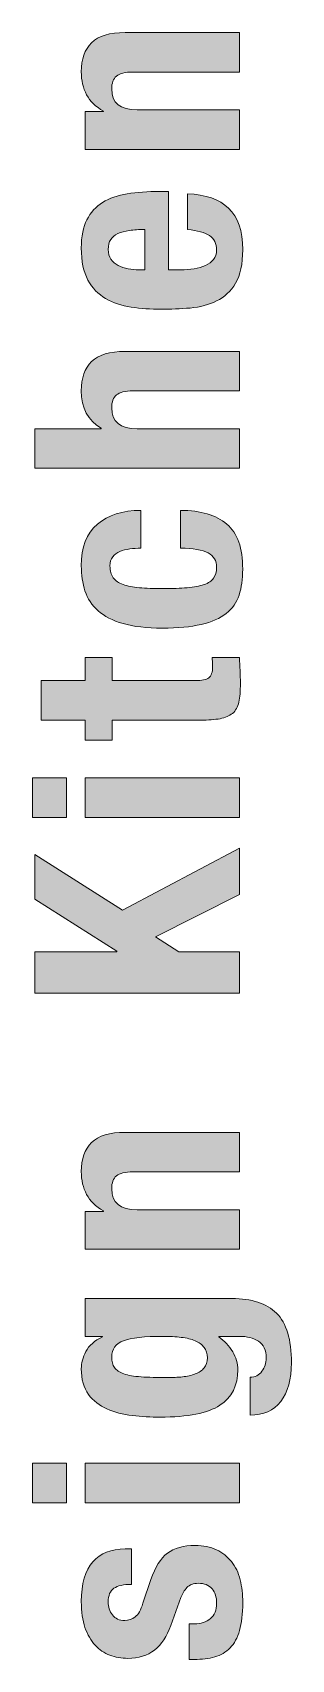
# Model space of a CAD drawing. Header units: inches. Extents: x 0.7 to 10.9, y -10.9 to -0.5.
# Drawn here: x 9.478 to 9.632, y -2.7 to -1.729 of the extents above; entities that cross this region are included whole.
import ezdxf

# ---------------------------------------------------------------- set-up
doc = ezdxf.new("R2010")
doc.units = ezdxf.units.IN
doc.header["$MEASUREMENT"] = 0
doc.layers.add('Layer 1', color=7, linetype='Continuous')

# ---------------------------------------------------------------- blocks, each defined once
blk = doc.blocks.new('block 14')
at = {"layer": 'Layer 1', "true_color": 0xed1f24}
h = blk.add_hatch(color=240, dxfattribs=at)
h.dxf.hatch_style = 2
edge = h.paths.add_edge_path()
edge.add_spline(control_points=[(9.50927, -1.77629), (9.50927, -1.77629), (9.52004, -1.77629), (9.52004, -1.77629), (9.52004, -1.77629), (9.52004, -1.77596), (9.52004, -1.77596), (9.51548, -1.77344), (9.51215, -1.7702), (9.51003, -1.76622), (9.50793, -1.76222), (9.50687, -1.75766), (9.50687, -1.75254), (9.50687, -1.74501), (9.50892, -1.73923), (9.51304, -1.73518), (9.51712, -1.73113), (9.5238, -1.72911), (9.53303, -1.72911), (9.53303, -1.72911), (9.60123, -1.72911), (9.60123, -1.72911), (9.60123, -1.72911), (9.60123, -1.7527), (9.60123, -1.7527), (9.60123, -1.7527), (9.53781, -1.7527), (9.53781, -1.7527), (9.53303, -1.7527), (9.5297, -1.7535), (9.52783, -1.7551), (9.52593, -1.75671), (9.52499, -1.75926), (9.52499, -1.76279), (9.52499, -1.77112), (9.53006, -1.77527), (9.54022, -1.77527), (9.54022, -1.77527), (9.60123, -1.77527), (9.60123, -1.77527), (9.60123, -1.77527), (9.60123, -1.79886), (9.60123, -1.79886), (9.60123, -1.79886), (9.50927, -1.79886), (9.50927, -1.79886), (9.50927, -1.79886), (9.50927, -1.77629), (9.50927, -1.77629)], knot_values=[0, 0, 0, 0, 1, 1, 1, 2, 2, 2, 3, 3, 3, 4, 4, 4, 5, 5, 5, 6, 6, 6, 7, 7, 7, 8, 8, 8, 9, 9, 9, 10, 10, 10, 11, 11, 11, 12, 12, 12, 13, 13, 13, 14, 14, 14, 15, 15, 15, 16, 16, 16, 16], degree=3, periodic=1)
h = blk.add_hatch(color=240, dxfattribs=at)
h.dxf.hatch_style = 2
edge = h.paths.add_edge_path()
edge.add_spline(control_points=[(9.56618, -1.87065), (9.56892, -1.87065), (9.57158, -1.87044), (9.57414, -1.87005), (9.57669, -1.86966), (9.57899, -1.86899), (9.58097, -1.86808), (9.58297, -1.86717), (9.58456, -1.86598), (9.58575, -1.86449), (9.58696, -1.86302), (9.58756, -1.86119), (9.58756, -1.85902), (9.58756, -1.85503), (9.58613, -1.85213), (9.58329, -1.8503), (9.58044, -1.84848), (9.57611, -1.84722), (9.57028, -1.84654), (9.57028, -1.84654), (9.57028, -1.82536), (9.57028, -1.82536), (9.58099, -1.82581), (9.58916, -1.82865), (9.59473, -1.8339), (9.60031, -1.83914), (9.60312, -1.8474), (9.60312, -1.85868), (9.60312, -1.86723), (9.60169, -1.87389), (9.59884, -1.87868), (9.59599, -1.88346), (9.59222, -1.88699), (9.58756, -1.88928), (9.58289, -1.89155), (9.57763, -1.89294), (9.57184, -1.89347), (9.56602, -1.89398), (9.56021, -1.89423), (9.5544, -1.89423), (9.54825, -1.89423), (9.54231, -1.8938), (9.53661, -1.89294), (9.53092, -1.8921), (9.52584, -1.89039), (9.5214, -1.88783), (9.51696, -1.88525), (9.51342, -1.88158), (9.51082, -1.8768), (9.50819, -1.872), (9.50687, -1.86564), (9.50687, -1.85765), (9.50687, -1.85082), (9.508, -1.8452), (9.51022, -1.84083), (9.51244, -1.83643), (9.51556, -1.83298), (9.51961, -1.83047), (9.52365, -1.82798), (9.52856, -1.82627), (9.53431, -1.82536), (9.54006, -1.82442), (9.54647, -1.82397), (9.55354, -1.82397), (9.55354, -1.82397), (9.55883, -1.82397), (9.55883, -1.82397), (9.55883, -1.82397), (9.55883, -1.87065), (9.55883, -1.87065), (9.55883, -1.87065), (9.56618, -1.87065), (9.56618, -1.87065)], knot_values=[0, 0, 0, 0, 1, 1, 1, 2, 2, 2, 3, 3, 3, 4, 4, 4, 5, 5, 5, 6, 6, 6, 7, 7, 7, 8, 8, 8, 9, 9, 9, 10, 10, 10, 11, 11, 11, 12, 12, 12, 13, 13, 13, 14, 14, 14, 15, 15, 15, 16, 16, 16, 17, 17, 17, 18, 18, 18, 19, 19, 19, 20, 20, 20, 21, 21, 21, 22, 22, 22, 23, 23, 23, 24, 24, 24, 24], degree=3, periodic=1)
edge = h.paths.add_edge_path()
edge.add_spline(control_points=[(9.5355, -1.84722), (9.53283, -1.84757), (9.53057, -1.84817), (9.52867, -1.84903), (9.52679, -1.84987), (9.52538, -1.85106), (9.52439, -1.85262), (9.52343, -1.85415), (9.52294, -1.85612), (9.52294, -1.85852), (9.52294, -1.86091), (9.52348, -1.86286), (9.52457, -1.86442), (9.52566, -1.86594), (9.52708, -1.86717), (9.52883, -1.86808), (9.53061, -1.86899), (9.53257, -1.86966), (9.53474, -1.87005), (9.53691, -1.87044), (9.53908, -1.87065), (9.54123, -1.87065), (9.54123, -1.87065), (9.54482, -1.87065), (9.54482, -1.87065), (9.54482, -1.87065), (9.54482, -1.84654), (9.54482, -1.84654), (9.54129, -1.84665), (9.53819, -1.8469), (9.5355, -1.84722)], knot_values=[0, 0, 0, 0, 1, 1, 1, 2, 2, 2, 3, 3, 3, 4, 4, 4, 5, 5, 5, 6, 6, 6, 7, 7, 7, 8, 8, 8, 9, 9, 9, 10, 10, 10, 10], degree=3, periodic=1)
h = blk.add_hatch(color=240, dxfattribs=at)
h.dxf.hatch_style = 2
edge = h.paths.add_edge_path()
edge.add_spline(control_points=[(9.47919, -1.96552), (9.47919, -1.96552), (9.51866, -1.96552), (9.51866, -1.96552), (9.51866, -1.96552), (9.51866, -1.96517), (9.51866, -1.96517), (9.51082, -1.96063), (9.50687, -1.95314), (9.50687, -1.94279), (9.50687, -1.93525), (9.50892, -1.92948), (9.51304, -1.92544), (9.51712, -1.92139), (9.5238, -1.91937), (9.53303, -1.91937), (9.53303, -1.91937), (9.60123, -1.91937), (9.60123, -1.91937), (9.60123, -1.91937), (9.60123, -1.94295), (9.60123, -1.94295), (9.60123, -1.94295), (9.53781, -1.94295), (9.53781, -1.94295), (9.53303, -1.94295), (9.5297, -1.94375), (9.52783, -1.94535), (9.52593, -1.94694), (9.52499, -1.94952), (9.52499, -1.95304), (9.52499, -1.96136), (9.53006, -1.96552), (9.54022, -1.96552), (9.54022, -1.96552), (9.60123, -1.96552), (9.60123, -1.96552), (9.60123, -1.96552), (9.60123, -1.98911), (9.60123, -1.98911), (9.60123, -1.98911), (9.47919, -1.98911), (9.47919, -1.98911), (9.47919, -1.98911), (9.47919, -1.96552), (9.47919, -1.96552)], knot_values=[0, 0, 0, 0, 1, 1, 1, 2, 2, 2, 3, 3, 3, 4, 4, 4, 5, 5, 5, 6, 6, 6, 7, 7, 7, 8, 8, 8, 9, 9, 9, 10, 10, 10, 11, 11, 11, 12, 12, 12, 13, 13, 13, 14, 14, 14, 15, 15, 15, 15], degree=3, periodic=1)
h = blk.add_hatch(color=240, dxfattribs=at)
h.dxf.hatch_style = 2
edge = h.paths.add_edge_path()
edge.add_spline(control_points=[(9.53576, -2.03723), (9.5336, -2.03752), (9.53164, -2.03802), (9.52986, -2.03875), (9.5281, -2.03951), (9.52669, -2.04055), (9.52559, -2.04194), (9.52452, -2.04329), (9.52397, -2.04511), (9.52397, -2.0474), (9.52397, -2.05025), (9.52462, -2.05259), (9.52593, -2.05439), (9.52726, -2.05621), (9.52918, -2.0576), (9.53176, -2.0585), (9.53431, -2.05942), (9.53756, -2.06005), (9.5415, -2.06038), (9.54542, -2.06072), (9.55007, -2.06089), (9.55541, -2.06089), (9.56112, -2.06089), (9.56599, -2.06072), (9.57003, -2.06038), (9.57408, -2.06005), (9.57741, -2.05942), (9.58004, -2.0585), (9.58265, -2.0576), (9.58456, -2.05632), (9.58575, -2.05466), (9.58696, -2.05301), (9.58756, -2.05088), (9.58756, -2.04824), (9.58756, -2.04426), (9.58585, -2.04135), (9.58243, -2.03954), (9.57901, -2.03771), (9.57355, -2.0368), (9.56602, -2.0368), (9.56602, -2.0368), (9.56602, -2.01424), (9.56602, -2.01424), (9.57809, -2.01424), (9.58729, -2.01695), (9.59362, -2.02235), (9.59996, -2.02776), (9.60312, -2.03673), (9.60312, -2.04928), (9.60312, -2.0552), (9.6024, -2.06036), (9.60099, -2.06474), (9.59955, -2.06913), (9.59698, -2.07278), (9.59328, -2.0757), (9.58958, -2.07857), (9.58463, -2.0808), (9.57842, -2.08225), (9.5722, -2.08374), (9.56449, -2.08447), (9.55525, -2.08447), (9.5458, -2.08447), (9.53797, -2.08358), (9.53176, -2.08176), (9.52555, -2.07993), (9.52058, -2.07737), (9.51687, -2.07407), (9.51316, -2.07076), (9.51057, -2.06681), (9.50908, -2.06226), (9.50762, -2.0577), (9.50687, -2.05271), (9.50687, -2.04721), (9.50687, -2.03628), (9.51006, -2.02805), (9.51645, -2.02252), (9.52283, -2.01698), (9.53149, -2.01424), (9.54243, -2.01424), (9.54243, -2.01424), (9.54243, -2.0368), (9.54243, -2.0368), (9.54014, -2.0368), (9.53793, -2.03693), (9.53576, -2.03723)], knot_values=[0, 0, 0, 0, 1, 1, 1, 2, 2, 2, 3, 3, 3, 4, 4, 4, 5, 5, 5, 6, 6, 6, 7, 7, 7, 8, 8, 8, 9, 9, 9, 10, 10, 10, 11, 11, 11, 12, 12, 12, 13, 13, 13, 14, 14, 14, 15, 15, 15, 16, 16, 16, 17, 17, 17, 18, 18, 18, 19, 19, 19, 20, 20, 20, 21, 21, 21, 22, 22, 22, 23, 23, 23, 24, 24, 24, 25, 25, 25, 26, 26, 26, 27, 27, 27, 28, 28, 28, 28], degree=3, periodic=1)
h = blk.add_hatch(color=240, dxfattribs=at)
h.dxf.hatch_style = 2
edge = h.paths.add_edge_path()
edge.add_spline(control_points=[(9.48296, -2.11575), (9.48296, -2.11575), (9.50927, -2.11575), (9.50927, -2.11575), (9.50927, -2.11575), (9.50927, -2.10208), (9.50927, -2.10208), (9.50927, -2.10208), (9.52534, -2.10208), (9.52534, -2.10208), (9.52534, -2.10208), (9.52534, -2.11575), (9.52534, -2.11575), (9.52534, -2.11575), (9.57508, -2.11575), (9.57508, -2.11575), (9.57873, -2.11575), (9.58132, -2.11522), (9.58287, -2.11412), (9.5844, -2.11306), (9.58516, -2.11081), (9.58516, -2.10738), (9.58516, -2.10647), (9.58514, -2.10556), (9.58508, -2.10465), (9.58504, -2.10373), (9.58494, -2.10289), (9.58482, -2.10208), (9.58482, -2.10208), (9.60123, -2.10208), (9.60123, -2.10208), (9.60123, -2.10472), (9.60133, -2.10723), (9.6015, -2.10969), (9.60166, -2.11214), (9.60175, -2.11473), (9.60175, -2.11747), (9.60175, -2.12203), (9.60142, -2.12576), (9.6008, -2.12868), (9.60019, -2.13159), (9.59892, -2.13379), (9.59705, -2.13534), (9.59515, -2.13687), (9.59269, -2.13793), (9.58962, -2.1385), (9.58653, -2.13908), (9.58265, -2.13934), (9.57798, -2.13934), (9.57798, -2.13934), (9.52534, -2.13934), (9.52534, -2.13934), (9.52534, -2.13934), (9.52534, -2.15131), (9.52534, -2.15131), (9.52534, -2.15131), (9.50927, -2.15131), (9.50927, -2.15131), (9.50927, -2.15131), (9.50927, -2.13934), (9.50927, -2.13934), (9.50927, -2.13934), (9.48296, -2.13934), (9.48296, -2.13934), (9.48296, -2.13934), (9.48296, -2.11575), (9.48296, -2.11575)], knot_values=[0, 0, 0, 0, 1, 1, 1, 2, 2, 2, 3, 3, 3, 4, 4, 4, 5, 5, 5, 6, 6, 6, 7, 7, 7, 8, 8, 8, 9, 9, 9, 10, 10, 10, 11, 11, 11, 12, 12, 12, 13, 13, 13, 14, 14, 14, 15, 15, 15, 16, 16, 16, 17, 17, 17, 18, 18, 18, 19, 19, 19, 20, 20, 20, 21, 21, 21, 22, 22, 22, 22], degree=3, periodic=1)
h = blk.add_hatch(color=240, dxfattribs=at)
h.dxf.hatch_style = 2
h.paths.add_polyline_path([(9.47782, -2.17388), (9.49799, -2.17388), (9.49799, -2.19747), (9.47782, -2.19747)])
h.paths.add_polyline_path([(9.50927, -2.17388), (9.60123, -2.17388), (9.60123, -2.19747), (9.50927, -2.19747)])
h = blk.add_hatch(color=240, dxfattribs=at)
h.dxf.hatch_style = 2
h.paths.add_polyline_path([(9.52807, -2.27763), (9.52807, -2.27729), (9.47919, -2.24619), (9.47919, -2.21951), (9.53149, -2.25269), (9.60123, -2.21575), (9.60123, -2.24344), (9.55115, -2.26858), (9.56499, -2.27763), (9.60123, -2.27763), (9.60123, -2.30225), (9.47919, -2.30225), (9.47919, -2.27763)])
h = blk.add_hatch(color=240, dxfattribs=at)
h.dxf.hatch_style = 2
edge = h.paths.add_edge_path()
edge.add_spline(control_points=[(9.50927, -2.43248), (9.50927, -2.43248), (9.52004, -2.43248), (9.52004, -2.43248), (9.52004, -2.43248), (9.52004, -2.43216), (9.52004, -2.43216), (9.51548, -2.42963), (9.51215, -2.42638), (9.51003, -2.4224), (9.50793, -2.41842), (9.50687, -2.41386), (9.50687, -2.40873), (9.50687, -2.4012), (9.50892, -2.39544), (9.51304, -2.39138), (9.51712, -2.38734), (9.5238, -2.38531), (9.53303, -2.38531), (9.53303, -2.38531), (9.60123, -2.38531), (9.60123, -2.38531), (9.60123, -2.38531), (9.60123, -2.40889), (9.60123, -2.40889), (9.60123, -2.40889), (9.53781, -2.40889), (9.53781, -2.40889), (9.53303, -2.40889), (9.5297, -2.40971), (9.52783, -2.4113), (9.52593, -2.4129), (9.52499, -2.41545), (9.52499, -2.419), (9.52499, -2.42731), (9.53006, -2.43145), (9.54022, -2.43145), (9.54022, -2.43145), (9.60123, -2.43145), (9.60123, -2.43145), (9.60123, -2.43145), (9.60123, -2.45504), (9.60123, -2.45504), (9.60123, -2.45504), (9.50927, -2.45504), (9.50927, -2.45504), (9.50927, -2.45504), (9.50927, -2.43248), (9.50927, -2.43248)], knot_values=[0, 0, 0, 0, 1, 1, 1, 2, 2, 2, 3, 3, 3, 4, 4, 4, 5, 5, 5, 6, 6, 6, 7, 7, 7, 8, 8, 8, 9, 9, 9, 10, 10, 10, 11, 11, 11, 12, 12, 12, 13, 13, 13, 14, 14, 14, 15, 15, 15, 16, 16, 16, 16], degree=3, periodic=1)
h = blk.add_hatch(color=240, dxfattribs=at)
h.dxf.hatch_style = 2
edge = h.paths.add_edge_path()
edge.add_spline(control_points=[(9.59662, -2.48447), (9.60847, -2.48447), (9.61734, -2.48737), (9.62328, -2.49326), (9.6292, -2.49915), (9.63217, -2.50897), (9.63217, -2.52275), (9.63217, -2.53277), (9.63004, -2.54049), (9.62575, -2.5459), (9.62149, -2.55132), (9.61542, -2.55404), (9.60755, -2.55404), (9.60755, -2.55404), (9.60755, -2.53145), (9.60755, -2.53145), (9.61052, -2.53145), (9.61285, -2.53027), (9.61456, -2.52786), (9.61536, -2.52673), (9.61599, -2.52551), (9.61643, -2.52418), (9.6169, -2.52289), (9.61713, -2.5215), (9.61713, -2.52002), (9.61713, -2.51523), (9.61558, -2.51187), (9.61251, -2.50993), (9.60945, -2.50799), (9.60562, -2.50703), (9.60107, -2.50703), (9.60107, -2.50703), (9.58891, -2.50703), (9.58891, -2.50703), (9.58891, -2.50703), (9.58891, -2.50735), (9.58891, -2.50735), (9.59235, -2.50974), (9.59507, -2.5127), (9.59713, -2.51617), (9.59917, -2.51965), (9.6002, -2.52326), (9.6002, -2.52702), (9.6002, -2.53636), (9.59665, -2.5434), (9.58951, -2.54814), (9.5824, -2.55284), (9.57047, -2.55523), (9.55372, -2.55523), (9.54836, -2.55523), (9.54288, -2.5549), (9.53729, -2.55427), (9.53172, -2.55366), (9.52669, -2.55235), (9.52218, -2.55036), (9.51768, -2.54835), (9.51399, -2.54546), (9.51114, -2.54163), (9.50832, -2.5378), (9.50687, -2.53271), (9.50687, -2.52634), (9.50687, -2.52303), (9.50781, -2.51961), (9.50962, -2.51607), (9.51144, -2.51256), (9.51474, -2.50964), (9.51952, -2.50735), (9.51952, -2.50735), (9.51952, -2.50703), (9.51952, -2.50703), (9.51952, -2.50703), (9.50927, -2.50703), (9.50927, -2.50703), (9.50927, -2.50703), (9.50927, -2.48447), (9.50927, -2.48447), (9.50927, -2.48447), (9.59662, -2.48447), (9.59662, -2.48447)], knot_values=[0, 0, 0, 0, 1, 1, 1, 2, 2, 2, 3, 3, 3, 4, 4, 4, 5, 5, 5, 6, 6, 6, 7, 7, 7, 8, 8, 8, 9, 9, 9, 10, 10, 10, 11, 11, 11, 12, 12, 12, 13, 13, 13, 14, 14, 14, 15, 15, 15, 16, 16, 16, 17, 17, 17, 18, 18, 18, 19, 19, 19, 20, 20, 20, 21, 21, 21, 22, 22, 22, 23, 23, 23, 24, 24, 24, 25, 25, 25, 26, 26, 26, 26], degree=3, periodic=1)
edge = h.paths.add_edge_path()
edge.add_spline(control_points=[(9.56721, -2.53121), (9.57006, -2.53091), (9.57261, -2.53035), (9.57482, -2.52949), (9.57703, -2.52865), (9.57882, -2.52744), (9.58013, -2.52591), (9.58143, -2.52437), (9.58209, -2.52235), (9.58209, -2.51984), (9.58209, -2.51733), (9.58143, -2.51525), (9.58013, -2.5136), (9.57882, -2.51196), (9.57701, -2.51063), (9.57474, -2.50967), (9.57245, -2.50869), (9.56971, -2.50802), (9.56644, -2.50762), (9.5632, -2.50723), (9.55963, -2.50703), (9.55575, -2.50703), (9.54459, -2.50703), (9.53667, -2.50791), (9.532, -2.50967), (9.52734, -2.51143), (9.52499, -2.51465), (9.52499, -2.51931), (9.52499, -2.52195), (9.52557, -2.52406), (9.5267, -2.52565), (9.52784, -2.52725), (9.5297, -2.5285), (9.53227, -2.52942), (9.53482, -2.53031), (9.53824, -2.53091), (9.54253, -2.53121), (9.54679, -2.53149), (9.552, -2.53164), (9.55815, -2.53164), (9.56135, -2.53164), (9.56436, -2.53149), (9.56721, -2.53121)], knot_values=[0, 0, 0, 0, 1, 1, 1, 2, 2, 2, 3, 3, 3, 4, 4, 4, 5, 5, 5, 6, 6, 6, 7, 7, 7, 8, 8, 8, 9, 9, 9, 10, 10, 10, 11, 11, 11, 12, 12, 12, 13, 13, 13, 14, 14, 14, 14], degree=3, periodic=1)
h = blk.add_hatch(color=240, dxfattribs=at)
h.dxf.hatch_style = 2
h.paths.add_polyline_path([(9.47782, -2.58274), (9.49799, -2.58274), (9.49799, -2.60632), (9.47782, -2.60632)])
h.paths.add_polyline_path([(9.50927, -2.58274), (9.60123, -2.58274), (9.60123, -2.60632), (9.50927, -2.60632)])
h = blk.add_hatch(color=240, dxfattribs=at)
h.dxf.hatch_style = 2
edge = h.paths.add_edge_path()
edge.add_spline(control_points=[(9.57423, -2.67863), (9.57823, -2.67863), (9.58143, -2.67759), (9.58388, -2.67547), (9.58634, -2.67335), (9.58756, -2.67032), (9.58756, -2.66631), (9.58756, -2.66268), (9.58665, -2.65978), (9.58482, -2.65761), (9.583, -2.65545), (9.58026, -2.65436), (9.57663, -2.65436), (9.57367, -2.65436), (9.57142, -2.65522), (9.56987, -2.65691), (9.56833, -2.65864), (9.5671, -2.66062), (9.56618, -2.66291), (9.56618, -2.66291), (9.56021, -2.67948), (9.56021, -2.67948), (9.55792, -2.68598), (9.55471, -2.69086), (9.55056, -2.69419), (9.54639, -2.6975), (9.54106, -2.69915), (9.53457, -2.69915), (9.53081, -2.69915), (9.52726, -2.69853), (9.52389, -2.69727), (9.52053, -2.696), (9.51758, -2.69401), (9.51509, -2.69127), (9.51258, -2.68854), (9.51057, -2.68503), (9.50908, -2.68076), (9.50762, -2.67649), (9.50687, -2.67133), (9.50687, -2.6653), (9.50687, -2.6546), (9.50916, -2.64667), (9.51372, -2.64153), (9.51828, -2.63641), (9.52471, -2.63386), (9.53303, -2.63386), (9.53303, -2.63386), (9.53678, -2.63386), (9.53678, -2.63386), (9.53678, -2.63386), (9.53678, -2.65504), (9.53678, -2.65504), (9.532, -2.65504), (9.5285, -2.65582), (9.52628, -2.65734), (9.52405, -2.65889), (9.52294, -2.66159), (9.52294, -2.66546), (9.52294, -2.66844), (9.52377, -2.67102), (9.52542, -2.67324), (9.52708, -2.67547), (9.52955, -2.67657), (9.53287, -2.67657), (9.53512, -2.67657), (9.53718, -2.67586), (9.539, -2.67444), (9.54082, -2.67301), (9.54237, -2.67032), (9.54363, -2.66631), (9.54363, -2.66631), (9.54841, -2.65214), (9.54841, -2.65214), (9.55091, -2.64473), (9.55419, -2.63949), (9.55823, -2.63641), (9.56228, -2.63334), (9.56778, -2.6318), (9.57474, -2.6318), (9.57964, -2.6318), (9.58388, -2.63266), (9.58748, -2.63435), (9.59106, -2.63607), (9.59406, -2.63843), (9.59644, -2.64145), (9.59884, -2.64446), (9.60055, -2.64806), (9.60158, -2.65222), (9.6026, -2.65639), (9.60312, -2.66097), (9.60312, -2.66599), (9.60312, -2.67258), (9.60248, -2.67809), (9.60123, -2.68248), (9.59998, -2.68686), (9.5981, -2.69033), (9.59559, -2.69288), (9.59309, -2.69548), (9.59003, -2.69727), (9.58645, -2.6983), (9.58287, -2.69931), (9.57882, -2.69982), (9.57439, -2.69982), (9.57439, -2.69982), (9.57115, -2.69982), (9.57115, -2.69982), (9.57115, -2.69982), (9.57115, -2.67863), (9.57115, -2.67863), (9.57115, -2.67863), (9.57423, -2.67863), (9.57423, -2.67863)], knot_values=[0, 0, 0, 0, 1, 1, 1, 2, 2, 2, 3, 3, 3, 4, 4, 4, 5, 5, 5, 6, 6, 6, 7, 7, 7, 8, 8, 8, 9, 9, 9, 10, 10, 10, 11, 11, 11, 12, 12, 12, 13, 13, 13, 14, 14, 14, 15, 15, 15, 16, 16, 16, 17, 17, 17, 18, 18, 18, 19, 19, 19, 20, 20, 20, 21, 21, 21, 22, 22, 22, 23, 23, 23, 24, 24, 24, 25, 25, 25, 26, 26, 26, 27, 27, 27, 28, 28, 28, 29, 29, 29, 30, 30, 30, 31, 31, 31, 32, 32, 32, 33, 33, 33, 34, 34, 34, 35, 35, 35, 36, 36, 36, 37, 37, 37, 37], degree=3, periodic=1)
at = {"layer": 'Layer 1', "lineweight": 0}
for points in [[(9.47782, -2.17388), (9.49799, -2.17388), (9.49799, -2.19747), (9.47782, -2.19747), (9.47782, -2.17388)], [(9.50927, -2.17388), (9.60123, -2.17388), (9.60123, -2.19747), (9.50927, -2.19747), (9.50927, -2.17388)], [(9.52807, -2.27763), (9.52807, -2.27729), (9.47919, -2.24619), (9.47919, -2.21951), (9.53149, -2.25269), (9.60123, -2.21575), (9.60123, -2.24344), (9.55115, -2.26858), (9.56499, -2.27763), (9.60123, -2.27763), (9.60123, -2.30225), (9.47919, -2.30225), (9.47919, -2.27763), (9.52807, -2.27763)], [(9.47782, -2.58274), (9.49799, -2.58274), (9.49799, -2.60632), (9.47782, -2.60632), (9.47782, -2.58274)], [(9.50927, -2.58274), (9.60123, -2.58274), (9.60123, -2.60632), (9.50927, -2.60632), (9.50927, -2.58274)]]:
    blk.add_lwpolyline(points, dxfattribs=at)
for points, knots in [([(9.50927, -1.77629), (9.50927, -1.77629), (9.52004, -1.77629), (9.52004, -1.77629), (9.52004, -1.77629), (9.52004, -1.77596), (9.52004, -1.77596), (9.51548, -1.77344), (9.51215, -1.7702), (9.51003, -1.76622), (9.50793, -1.76222), (9.50687, -1.75766), (9.50687, -1.75254), (9.50687, -1.74501), (9.50892, -1.73923), (9.51304, -1.73518), (9.51712, -1.73113), (9.5238, -1.72911), (9.53303, -1.72911), (9.53303, -1.72911), (9.60123, -1.72911), (9.60123, -1.72911), (9.60123, -1.72911), (9.60123, -1.7527), (9.60123, -1.7527), (9.60123, -1.7527), (9.53781, -1.7527), (9.53781, -1.7527), (9.53303, -1.7527), (9.5297, -1.7535), (9.52783, -1.7551), (9.52593, -1.75671), (9.52499, -1.75926), (9.52499, -1.76279), (9.52499, -1.77112), (9.53006, -1.77527), (9.54022, -1.77527), (9.54022, -1.77527), (9.60123, -1.77527), (9.60123, -1.77527), (9.60123, -1.77527), (9.60123, -1.79886), (9.60123, -1.79886), (9.60123, -1.79886), (9.50927, -1.79886), (9.50927, -1.79886), (9.50927, -1.79886), (9.50927, -1.77629), (9.50927, -1.77629)], [0, 0, 0, 0, 1, 1, 1, 2, 2, 2, 3, 3, 3, 4, 4, 4, 5, 5, 5, 6, 6, 6, 7, 7, 7, 8, 8, 8, 9, 9, 9, 10, 10, 10, 11, 11, 11, 12, 12, 12, 13, 13, 13, 14, 14, 14, 15, 15, 15, 16, 16, 16, 16]), ([(9.56618, -1.87065), (9.56892, -1.87065), (9.57158, -1.87044), (9.57414, -1.87005), (9.57669, -1.86966), (9.57899, -1.86899), (9.58097, -1.86808), (9.58297, -1.86717), (9.58456, -1.86598), (9.58575, -1.86449), (9.58696, -1.86302), (9.58756, -1.86119), (9.58756, -1.85902), (9.58756, -1.85503), (9.58613, -1.85213), (9.58329, -1.8503), (9.58044, -1.84848), (9.57611, -1.84722), (9.57028, -1.84654), (9.57028, -1.84654), (9.57028, -1.82536), (9.57028, -1.82536), (9.58099, -1.82581), (9.58916, -1.82865), (9.59473, -1.8339), (9.60031, -1.83914), (9.60312, -1.8474), (9.60312, -1.85868), (9.60312, -1.86723), (9.60169, -1.87389), (9.59884, -1.87868), (9.59599, -1.88346), (9.59222, -1.88699), (9.58756, -1.88928), (9.58289, -1.89155), (9.57763, -1.89294), (9.57184, -1.89347), (9.56602, -1.89398), (9.56021, -1.89423), (9.5544, -1.89423), (9.54825, -1.89423), (9.54231, -1.8938), (9.53661, -1.89294), (9.53092, -1.8921), (9.52584, -1.89039), (9.5214, -1.88783), (9.51696, -1.88525), (9.51342, -1.88158), (9.51082, -1.8768), (9.50819, -1.872), (9.50687, -1.86564), (9.50687, -1.85765), (9.50687, -1.85082), (9.508, -1.8452), (9.51022, -1.84083), (9.51244, -1.83643), (9.51556, -1.83298), (9.51961, -1.83047), (9.52365, -1.82798), (9.52856, -1.82627), (9.53431, -1.82536), (9.54006, -1.82442), (9.54647, -1.82397), (9.55354, -1.82397), (9.55354, -1.82397), (9.55883, -1.82397), (9.55883, -1.82397), (9.55883, -1.82397), (9.55883, -1.87065), (9.55883, -1.87065), (9.55883, -1.87065), (9.56618, -1.87065), (9.56618, -1.87065)], [0, 0, 0, 0, 1, 1, 1, 2, 2, 2, 3, 3, 3, 4, 4, 4, 5, 5, 5, 6, 6, 6, 7, 7, 7, 8, 8, 8, 9, 9, 9, 10, 10, 10, 11, 11, 11, 12, 12, 12, 13, 13, 13, 14, 14, 14, 15, 15, 15, 16, 16, 16, 17, 17, 17, 18, 18, 18, 19, 19, 19, 20, 20, 20, 21, 21, 21, 22, 22, 22, 23, 23, 23, 24, 24, 24, 24]), ([(9.5355, -1.84722), (9.53283, -1.84757), (9.53057, -1.84817), (9.52867, -1.84903), (9.52679, -1.84987), (9.52538, -1.85106), (9.52439, -1.85262), (9.52343, -1.85415), (9.52294, -1.85612), (9.52294, -1.85852), (9.52294, -1.86091), (9.52348, -1.86286), (9.52457, -1.86442), (9.52566, -1.86594), (9.52708, -1.86717), (9.52883, -1.86808), (9.53061, -1.86899), (9.53257, -1.86966), (9.53474, -1.87005), (9.53691, -1.87044), (9.53908, -1.87065), (9.54123, -1.87065), (9.54123, -1.87065), (9.54482, -1.87065), (9.54482, -1.87065), (9.54482, -1.87065), (9.54482, -1.84654), (9.54482, -1.84654), (9.54129, -1.84665), (9.53819, -1.8469), (9.5355, -1.84722)], [0, 0, 0, 0, 1, 1, 1, 2, 2, 2, 3, 3, 3, 4, 4, 4, 5, 5, 5, 6, 6, 6, 7, 7, 7, 8, 8, 8, 9, 9, 9, 10, 10, 10, 10]), ([(9.47919, -1.96552), (9.47919, -1.96552), (9.51866, -1.96552), (9.51866, -1.96552), (9.51866, -1.96552), (9.51866, -1.96517), (9.51866, -1.96517), (9.51082, -1.96063), (9.50687, -1.95314), (9.50687, -1.94279), (9.50687, -1.93525), (9.50892, -1.92948), (9.51304, -1.92544), (9.51712, -1.92139), (9.5238, -1.91937), (9.53303, -1.91937), (9.53303, -1.91937), (9.60123, -1.91937), (9.60123, -1.91937), (9.60123, -1.91937), (9.60123, -1.94295), (9.60123, -1.94295), (9.60123, -1.94295), (9.53781, -1.94295), (9.53781, -1.94295), (9.53303, -1.94295), (9.5297, -1.94375), (9.52783, -1.94535), (9.52593, -1.94694), (9.52499, -1.94952), (9.52499, -1.95304), (9.52499, -1.96136), (9.53006, -1.96552), (9.54022, -1.96552), (9.54022, -1.96552), (9.60123, -1.96552), (9.60123, -1.96552), (9.60123, -1.96552), (9.60123, -1.98911), (9.60123, -1.98911), (9.60123, -1.98911), (9.47919, -1.98911), (9.47919, -1.98911), (9.47919, -1.98911), (9.47919, -1.96552), (9.47919, -1.96552)], [0, 0, 0, 0, 1, 1, 1, 2, 2, 2, 3, 3, 3, 4, 4, 4, 5, 5, 5, 6, 6, 6, 7, 7, 7, 8, 8, 8, 9, 9, 9, 10, 10, 10, 11, 11, 11, 12, 12, 12, 13, 13, 13, 14, 14, 14, 15, 15, 15, 15]), ([(9.53576, -2.03723), (9.5336, -2.03752), (9.53164, -2.03802), (9.52986, -2.03875), (9.5281, -2.03951), (9.52669, -2.04055), (9.52559, -2.04194), (9.52452, -2.04329), (9.52397, -2.04511), (9.52397, -2.0474), (9.52397, -2.05025), (9.52462, -2.05259), (9.52593, -2.05439), (9.52726, -2.05621), (9.52918, -2.0576), (9.53176, -2.0585), (9.53431, -2.05942), (9.53756, -2.06005), (9.5415, -2.06038), (9.54542, -2.06072), (9.55007, -2.06089), (9.55541, -2.06089), (9.56112, -2.06089), (9.56599, -2.06072), (9.57003, -2.06038), (9.57408, -2.06005), (9.57741, -2.05942), (9.58004, -2.0585), (9.58265, -2.0576), (9.58456, -2.05632), (9.58575, -2.05466), (9.58696, -2.05301), (9.58756, -2.05088), (9.58756, -2.04824), (9.58756, -2.04426), (9.58585, -2.04135), (9.58243, -2.03954), (9.57901, -2.03771), (9.57355, -2.0368), (9.56602, -2.0368), (9.56602, -2.0368), (9.56602, -2.01424), (9.56602, -2.01424), (9.57809, -2.01424), (9.58729, -2.01695), (9.59362, -2.02235), (9.59996, -2.02776), (9.60312, -2.03673), (9.60312, -2.04928), (9.60312, -2.0552), (9.6024, -2.06036), (9.60099, -2.06474), (9.59955, -2.06913), (9.59698, -2.07278), (9.59328, -2.0757), (9.58958, -2.07857), (9.58463, -2.0808), (9.57842, -2.08225), (9.5722, -2.08374), (9.56449, -2.08447), (9.55525, -2.08447), (9.5458, -2.08447), (9.53797, -2.08358), (9.53176, -2.08176), (9.52555, -2.07993), (9.52058, -2.07737), (9.51687, -2.07407), (9.51316, -2.07076), (9.51057, -2.06681), (9.50908, -2.06226), (9.50762, -2.0577), (9.50687, -2.05271), (9.50687, -2.04721), (9.50687, -2.03628), (9.51006, -2.02805), (9.51645, -2.02252), (9.52283, -2.01698), (9.53149, -2.01424), (9.54243, -2.01424), (9.54243, -2.01424), (9.54243, -2.0368), (9.54243, -2.0368), (9.54014, -2.0368), (9.53793, -2.03693), (9.53576, -2.03723)], [0, 0, 0, 0, 1, 1, 1, 2, 2, 2, 3, 3, 3, 4, 4, 4, 5, 5, 5, 6, 6, 6, 7, 7, 7, 8, 8, 8, 9, 9, 9, 10, 10, 10, 11, 11, 11, 12, 12, 12, 13, 13, 13, 14, 14, 14, 15, 15, 15, 16, 16, 16, 17, 17, 17, 18, 18, 18, 19, 19, 19, 20, 20, 20, 21, 21, 21, 22, 22, 22, 23, 23, 23, 24, 24, 24, 25, 25, 25, 26, 26, 26, 27, 27, 27, 28, 28, 28, 28]), ([(9.48296, -2.11575), (9.48296, -2.11575), (9.50927, -2.11575), (9.50927, -2.11575), (9.50927, -2.11575), (9.50927, -2.10208), (9.50927, -2.10208), (9.50927, -2.10208), (9.52534, -2.10208), (9.52534, -2.10208), (9.52534, -2.10208), (9.52534, -2.11575), (9.52534, -2.11575), (9.52534, -2.11575), (9.57508, -2.11575), (9.57508, -2.11575), (9.57873, -2.11575), (9.58132, -2.11522), (9.58287, -2.11412), (9.5844, -2.11306), (9.58516, -2.11081), (9.58516, -2.10738), (9.58516, -2.10647), (9.58514, -2.10556), (9.58508, -2.10465), (9.58504, -2.10373), (9.58494, -2.10289), (9.58482, -2.10208), (9.58482, -2.10208), (9.60123, -2.10208), (9.60123, -2.10208), (9.60123, -2.10472), (9.60133, -2.10723), (9.6015, -2.10969), (9.60166, -2.11214), (9.60175, -2.11473), (9.60175, -2.11747), (9.60175, -2.12203), (9.60142, -2.12576), (9.6008, -2.12868), (9.60019, -2.13159), (9.59892, -2.13379), (9.59705, -2.13534), (9.59515, -2.13687), (9.59269, -2.13793), (9.58962, -2.1385), (9.58653, -2.13908), (9.58265, -2.13934), (9.57798, -2.13934), (9.57798, -2.13934), (9.52534, -2.13934), (9.52534, -2.13934), (9.52534, -2.13934), (9.52534, -2.15131), (9.52534, -2.15131), (9.52534, -2.15131), (9.50927, -2.15131), (9.50927, -2.15131), (9.50927, -2.15131), (9.50927, -2.13934), (9.50927, -2.13934), (9.50927, -2.13934), (9.48296, -2.13934), (9.48296, -2.13934), (9.48296, -2.13934), (9.48296, -2.11575), (9.48296, -2.11575)], [0, 0, 0, 0, 1, 1, 1, 2, 2, 2, 3, 3, 3, 4, 4, 4, 5, 5, 5, 6, 6, 6, 7, 7, 7, 8, 8, 8, 9, 9, 9, 10, 10, 10, 11, 11, 11, 12, 12, 12, 13, 13, 13, 14, 14, 14, 15, 15, 15, 16, 16, 16, 17, 17, 17, 18, 18, 18, 19, 19, 19, 20, 20, 20, 21, 21, 21, 22, 22, 22, 22]), ([(9.50927, -2.43248), (9.50927, -2.43248), (9.52004, -2.43248), (9.52004, -2.43248), (9.52004, -2.43248), (9.52004, -2.43216), (9.52004, -2.43216), (9.51548, -2.42963), (9.51215, -2.42638), (9.51003, -2.4224), (9.50793, -2.41842), (9.50687, -2.41386), (9.50687, -2.40873), (9.50687, -2.4012), (9.50892, -2.39544), (9.51304, -2.39138), (9.51712, -2.38734), (9.5238, -2.38531), (9.53303, -2.38531), (9.53303, -2.38531), (9.60123, -2.38531), (9.60123, -2.38531), (9.60123, -2.38531), (9.60123, -2.40889), (9.60123, -2.40889), (9.60123, -2.40889), (9.53781, -2.40889), (9.53781, -2.40889), (9.53303, -2.40889), (9.5297, -2.40971), (9.52783, -2.4113), (9.52593, -2.4129), (9.52499, -2.41545), (9.52499, -2.419), (9.52499, -2.42731), (9.53006, -2.43145), (9.54022, -2.43145), (9.54022, -2.43145), (9.60123, -2.43145), (9.60123, -2.43145), (9.60123, -2.43145), (9.60123, -2.45504), (9.60123, -2.45504), (9.60123, -2.45504), (9.50927, -2.45504), (9.50927, -2.45504), (9.50927, -2.45504), (9.50927, -2.43248), (9.50927, -2.43248)], [0, 0, 0, 0, 1, 1, 1, 2, 2, 2, 3, 3, 3, 4, 4, 4, 5, 5, 5, 6, 6, 6, 7, 7, 7, 8, 8, 8, 9, 9, 9, 10, 10, 10, 11, 11, 11, 12, 12, 12, 13, 13, 13, 14, 14, 14, 15, 15, 15, 16, 16, 16, 16]), ([(9.59662, -2.48447), (9.60847, -2.48447), (9.61734, -2.48737), (9.62328, -2.49326), (9.6292, -2.49915), (9.63217, -2.50897), (9.63217, -2.52275), (9.63217, -2.53277), (9.63004, -2.54049), (9.62575, -2.5459), (9.62149, -2.55132), (9.61542, -2.55404), (9.60755, -2.55404), (9.60755, -2.55404), (9.60755, -2.53145), (9.60755, -2.53145), (9.61052, -2.53145), (9.61285, -2.53027), (9.61456, -2.52786), (9.61536, -2.52673), (9.61599, -2.52551), (9.61643, -2.52418), (9.6169, -2.52289), (9.61713, -2.5215), (9.61713, -2.52002), (9.61713, -2.51523), (9.61558, -2.51187), (9.61251, -2.50993), (9.60945, -2.50799), (9.60562, -2.50703), (9.60107, -2.50703), (9.60107, -2.50703), (9.58891, -2.50703), (9.58891, -2.50703), (9.58891, -2.50703), (9.58891, -2.50735), (9.58891, -2.50735), (9.59235, -2.50974), (9.59507, -2.5127), (9.59713, -2.51617), (9.59917, -2.51965), (9.6002, -2.52326), (9.6002, -2.52702), (9.6002, -2.53636), (9.59665, -2.5434), (9.58951, -2.54814), (9.5824, -2.55284), (9.57047, -2.55523), (9.55372, -2.55523), (9.54836, -2.55523), (9.54288, -2.5549), (9.53729, -2.55427), (9.53172, -2.55366), (9.52669, -2.55235), (9.52218, -2.55036), (9.51768, -2.54835), (9.51399, -2.54546), (9.51114, -2.54163), (9.50832, -2.5378), (9.50687, -2.53271), (9.50687, -2.52634), (9.50687, -2.52303), (9.50781, -2.51961), (9.50962, -2.51607), (9.51144, -2.51256), (9.51474, -2.50964), (9.51952, -2.50735), (9.51952, -2.50735), (9.51952, -2.50703), (9.51952, -2.50703), (9.51952, -2.50703), (9.50927, -2.50703), (9.50927, -2.50703), (9.50927, -2.50703), (9.50927, -2.48447), (9.50927, -2.48447), (9.50927, -2.48447), (9.59662, -2.48447), (9.59662, -2.48447)], [0, 0, 0, 0, 1, 1, 1, 2, 2, 2, 3, 3, 3, 4, 4, 4, 5, 5, 5, 6, 6, 6, 7, 7, 7, 8, 8, 8, 9, 9, 9, 10, 10, 10, 11, 11, 11, 12, 12, 12, 13, 13, 13, 14, 14, 14, 15, 15, 15, 16, 16, 16, 17, 17, 17, 18, 18, 18, 19, 19, 19, 20, 20, 20, 21, 21, 21, 22, 22, 22, 23, 23, 23, 24, 24, 24, 25, 25, 25, 26, 26, 26, 26]), ([(9.56721, -2.53121), (9.57006, -2.53091), (9.57261, -2.53035), (9.57482, -2.52949), (9.57703, -2.52865), (9.57882, -2.52744), (9.58013, -2.52591), (9.58143, -2.52437), (9.58209, -2.52235), (9.58209, -2.51984), (9.58209, -2.51733), (9.58143, -2.51525), (9.58013, -2.5136), (9.57882, -2.51196), (9.57701, -2.51063), (9.57474, -2.50967), (9.57245, -2.50869), (9.56971, -2.50802), (9.56644, -2.50762), (9.5632, -2.50723), (9.55963, -2.50703), (9.55575, -2.50703), (9.54459, -2.50703), (9.53667, -2.50791), (9.532, -2.50967), (9.52734, -2.51143), (9.52499, -2.51465), (9.52499, -2.51931), (9.52499, -2.52195), (9.52557, -2.52406), (9.5267, -2.52565), (9.52784, -2.52725), (9.5297, -2.5285), (9.53227, -2.52942), (9.53482, -2.53031), (9.53824, -2.53091), (9.54253, -2.53121), (9.54679, -2.53149), (9.552, -2.53164), (9.55815, -2.53164), (9.56135, -2.53164), (9.56436, -2.53149), (9.56721, -2.53121)], [0, 0, 0, 0, 1, 1, 1, 2, 2, 2, 3, 3, 3, 4, 4, 4, 5, 5, 5, 6, 6, 6, 7, 7, 7, 8, 8, 8, 9, 9, 9, 10, 10, 10, 11, 11, 11, 12, 12, 12, 13, 13, 13, 14, 14, 14, 14]), ([(9.57423, -2.67863), (9.57823, -2.67863), (9.58143, -2.67759), (9.58388, -2.67547), (9.58634, -2.67335), (9.58756, -2.67032), (9.58756, -2.66631), (9.58756, -2.66268), (9.58665, -2.65978), (9.58482, -2.65761), (9.583, -2.65545), (9.58026, -2.65436), (9.57663, -2.65436), (9.57367, -2.65436), (9.57142, -2.65522), (9.56987, -2.65691), (9.56833, -2.65864), (9.5671, -2.66062), (9.56618, -2.66291), (9.56618, -2.66291), (9.56021, -2.67948), (9.56021, -2.67948), (9.55792, -2.68598), (9.55471, -2.69086), (9.55056, -2.69419), (9.54639, -2.6975), (9.54106, -2.69915), (9.53457, -2.69915), (9.53081, -2.69915), (9.52726, -2.69853), (9.52389, -2.69727), (9.52053, -2.696), (9.51758, -2.69401), (9.51509, -2.69127), (9.51258, -2.68854), (9.51057, -2.68503), (9.50908, -2.68076), (9.50762, -2.67649), (9.50687, -2.67133), (9.50687, -2.6653), (9.50687, -2.6546), (9.50916, -2.64667), (9.51372, -2.64153), (9.51828, -2.63641), (9.52471, -2.63386), (9.53303, -2.63386), (9.53303, -2.63386), (9.53678, -2.63386), (9.53678, -2.63386), (9.53678, -2.63386), (9.53678, -2.65504), (9.53678, -2.65504), (9.532, -2.65504), (9.5285, -2.65582), (9.52628, -2.65734), (9.52405, -2.65889), (9.52294, -2.66159), (9.52294, -2.66546), (9.52294, -2.66844), (9.52377, -2.67102), (9.52542, -2.67324), (9.52708, -2.67547), (9.52955, -2.67657), (9.53287, -2.67657), (9.53512, -2.67657), (9.53718, -2.67586), (9.539, -2.67444), (9.54082, -2.67301), (9.54237, -2.67032), (9.54363, -2.66631), (9.54363, -2.66631), (9.54841, -2.65214), (9.54841, -2.65214), (9.55091, -2.64473), (9.55419, -2.63949), (9.55823, -2.63641), (9.56228, -2.63334), (9.56778, -2.6318), (9.57474, -2.6318), (9.57964, -2.6318), (9.58388, -2.63266), (9.58748, -2.63435), (9.59106, -2.63607), (9.59406, -2.63843), (9.59644, -2.64145), (9.59884, -2.64446), (9.60055, -2.64806), (9.60158, -2.65222), (9.6026, -2.65639), (9.60312, -2.66097), (9.60312, -2.66599), (9.60312, -2.67258), (9.60248, -2.67809), (9.60123, -2.68248), (9.59998, -2.68686), (9.5981, -2.69033), (9.59559, -2.69288), (9.59309, -2.69548), (9.59003, -2.69727), (9.58645, -2.6983), (9.58287, -2.69931), (9.57882, -2.69982), (9.57439, -2.69982), (9.57439, -2.69982), (9.57115, -2.69982), (9.57115, -2.69982), (9.57115, -2.69982), (9.57115, -2.67863), (9.57115, -2.67863), (9.57115, -2.67863), (9.57423, -2.67863), (9.57423, -2.67863)], [0, 0, 0, 0, 1, 1, 1, 2, 2, 2, 3, 3, 3, 4, 4, 4, 5, 5, 5, 6, 6, 6, 7, 7, 7, 8, 8, 8, 9, 9, 9, 10, 10, 10, 11, 11, 11, 12, 12, 12, 13, 13, 13, 14, 14, 14, 15, 15, 15, 16, 16, 16, 17, 17, 17, 18, 18, 18, 19, 19, 19, 20, 20, 20, 21, 21, 21, 22, 22, 22, 23, 23, 23, 24, 24, 24, 25, 25, 25, 26, 26, 26, 27, 27, 27, 28, 28, 28, 29, 29, 29, 30, 30, 30, 31, 31, 31, 32, 32, 32, 33, 33, 33, 34, 34, 34, 35, 35, 35, 36, 36, 36, 37, 37, 37, 37])]:
    blk.add_open_spline(points, degree=3, knots=knots, dxfattribs=at)
blk = doc.blocks.new('block 13')
at = {"layer": 'Layer 1'}
blk.add_blockref('block 14', (0, 0), dxfattribs=at)

msp = doc.modelspace()

# ---------------------------------------------------------------- block references
at = {"layer": 'Layer 1'}
msp.add_blockref('block 13', (0, 0), dxfattribs=at)

doc.saveas('drawing.dxf')
